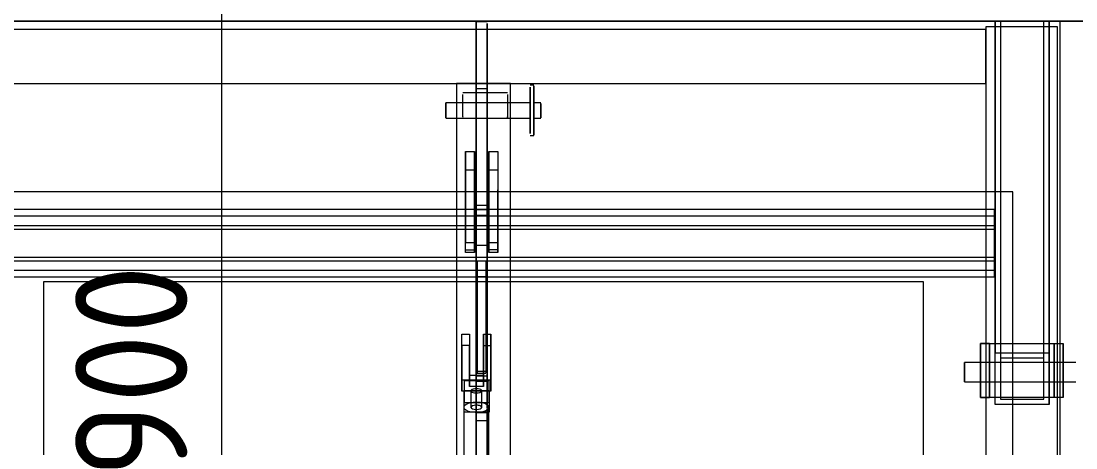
# Model space of a CAD drawing. Header units: millimetres. Extents: x 855 to 80408, y -1987 to 27400.
# Drawn here: x 57027 to 57614, y 6819 to 7056 of the extents above; entities that cross this region are included whole.
import ezdxf

# ---------------------------------------------------------------- set-up
doc = ezdxf.new("R2010")
doc.units = ezdxf.units.MM
for name, color, linetype, lineweight in [('0-1', 7, 'Continuous', 9), ('A-ANNO-DIMS', 7, 'Continuous', 9), ('A-ANNO-DIMS-25', 7, 'Continuous', 9), ('I-WALL', 7, 'Continuous', 9)]:
    doc.layers.add(name, color=color, linetype=linetype, lineweight=lineweight)
for name, color, linetype, lineweight, true_color in [('I-FURN-103', 7, 'Continuous', 9, 0xececec), ('I-FURN-19', 7, 'Continuous', 9, 0xe9e9e9), ('I-FURN-20', 7, 'Continuous', 9, 0xefefef), ('I-FURN-21', 7, 'Continuous', 9, 0xf8f8f8), ('I-FURN-22', 7, 'Continuous', 9, 0xf3f3f3), ('I-FURN-23', 7, 'Continuous', 9, 0xd9d9d9), ('I-FURN-24', 7, 'Continuous', 9, 0xc9c9c9), ('I-FURN-25', 7, 'Continuous', 9, 0xb3b3b3), ('I-FURN-26', 7, 'Continuous', 9, 0xe0e0e0), ('I-FURN-38', 7, 'Continuous', 9, 0xfafafa), ('I-FURN-4', 7, 'Continuous', 9, 0xc0c0c0), ('I-FURN-40', 7, 'Continuous', 9, 0xe4e4e4), ('I-FURN-41', 7, 'Continuous', 9, 0xf6f6f6), ('I-FURN-58', 7, 'Continuous', 9, 0x939393), ('I-FURN-9', 7, 'Continuous', 9, 0xd3d3d3)]:
    doc.layers.add(name, color=color, linetype=linetype, lineweight=lineweight, true_color=true_color)
doc.styles.add('ISOCPEUR_2', font='isocpeur.ttf', dxfattribs={"width": 0.9, "height": 62.5})
doc.dimstyles.new('ISO-2_5_0_9К_БОЛЬШОЙ_1', dxfattribs={"dimscale": 304.8, "dimtxt": 62.248823, "dimasz": 0.123031, "dimexe": 0.098425, "dimexo": 0.246063, "dimgap": 0, "dimtad": 1, "dimdec": 0, "dimrnd": 10, "dimzin": 0, "dimdsep": 46, "dimtxsty": 'ISOCPEUR_2', "dimblk1": 'OBLIQUE', "dimblk2": 'OBLIQUE', "dimsah": 1, "dimcen": 0.09, "dimdle": 0.098425, "dimazin": 0, "dimtfac": 1, "dimtdec": 4, "dimtix": 1, "dimtmove": 0, "dimatfit": 3, "dimfxl": 1, "dimtvp": 1, "dimtolj": 1, "dimtzin": 0, "dimarcsym": 2})

# ---------------------------------------------------------------- blocks, each defined once
blk = doc.blocks.new('Sports-Recreation_Goals-Nets_Unisport_Upward-Hinged-Practice-Basketball-Goall - 5_13-V46-Развертка 2_19-3')
at = {"layer": '0-1'}
for p, q in [((-48458.42, 7055.95), (-48464.42, 7055.95)), ((-48432.42, 7020.65), (-48434.42, 7020.65)), ((-48464.42, 7016.34), (-48471.97, 7016.34)), ((-48458.42, 7016.34), (-48464.42, 7016.34)), ((-48446.97, 7016.34), (-48458.42, 7016.34)), ((-48475.42, 7010.85), (-48481.5, 7010.85)), ((-48472.1, 7010.85), (-48475.42, 7010.85)), ((-48464.42, 7010.85), (-48471.97, 7010.85)), ((-48458.42, 7010.85), (-48464.42, 7010.85)), ((-48446.97, 7010.85), (-48458.42, 7010.85)), ((-48445.42, 7010.85), (-48446.97, 7010.85)), ((-48434.42, 7010.85), (-48445.42, 7010.85)), ((-48428.5, 7010.85), (-48432.42, 7010.85)), ((-48481.5, 7002.32), (-48475.42, 7002.32)), ((-48475.42, 7002.32), (-48464.42, 7002.32)), ((-48471.97, 7002.34), (-48464.42, 7002.34)), ((-48464.42, 7002.34), (-48458.42, 7002.34)), ((-48464.42, 7002.32), (-48458.42, 7002.32)), ((-48458.42, 7002.34), (-48446.97, 7002.34)), ((-48458.42, 7002.32), (-48445.42, 7002.32)), ((-48445.42, 7002.32), (-48434.42, 7002.32)), ((-48432.42, 7002.32), (-48428.5, 7002.32)), ((-48434.42, 6992.65), (-48432.42, 6992.65)), ((-48470.42, 6932.98), (-48465.42, 6932.98)), ((-48457.42, 6932.98), (-48452.42, 6932.98)), ((-48183.33, 6866.19), (-48192.35, 6866.19)), ((-48178.39, 6866.19), (-48183.33, 6866.19)), ((-48175.18, 6866.19), (-48178.39, 6866.19)), ((-48165.42, 6866.19), (-48175.18, 6866.19)), ((-48145.18, 6866.19), (-48165.42, 6866.19)), ((-48142.27, 6866.19), (-48145.18, 6866.19)), ((-48137.33, 6866.19), (-48142.27, 6866.19)), ((-48130.23, 6866.19), (-48137.33, 6866.19)), ((-48463.92, 6860.32), (-48460.51, 6860.32)), ((-48460.51, 6860.32), (-48459.17, 6860.32)), ((-48192.35, 6855.41), (-48183.33, 6855.41)), ((-48183.33, 6855.41), (-48178.39, 6855.41)), ((-48178.39, 6855.41), (-48175.18, 6855.41)), ((-48175.18, 6855.41), (-48165.42, 6855.41)), ((-48165.42, 6855.41), (-48145.18, 6855.41)), ((-48145.18, 6855.41), (-48142.27, 6855.41)), ((-48142.27, 6855.41), (-48137.33, 6855.41)), ((-48137.33, 6855.41), (-48130.23, 6855.41)), ((-48467.42, 6850.18), (-48467.42, 6841.22)), ((-48461.42, 6841.22), (-48461.42, 6850.18)), ((-48471.42, 6841.22), (-48471.42, 6674.33)), ((-48457.42, 6838.58), (-48457.42, 6841.22)), ((-48457.42, 6674.33), (-48457.42, 6838.58))]:
    blk.add_line(p, q, dxfattribs=at)
at = {"layer": 'I-FURN-103'}
for p, q in [((-48470.42, 6947.62), (-48470.42, 6943.62)), ((-48470.42, 6943.2), (-48470.42, 6944.04)), ((-48465.42, 6943.71), (-48465.42, 6947.62)), ((-48465.42, 6944.04), (-48465.42, 6942.91)), ((-48457.42, 6947.62), (-48457.42, 6943.62)), ((-48457.42, 6943.2), (-48457.42, 6944.04)), ((-48452.42, 6943.71), (-48452.42, 6947.62)), ((-48452.42, 6944.04), (-48452.42, 6942.91))]:
    blk.add_line(p, q, dxfattribs=at)
at = {"layer": 'I-FURN-19'}
for p, q in [((-48148.18, 7053.15), (-48172.18, 7053.15)), ((-48464.42, 7016.15), (-48464.42, 7023.15)), ((-48458.42, 7021.65), (-48464.42, 7021.65)), ((-48464.42, 7021.65), (-48458.42, 7021.65)), ((-48458.42, 7023.15), (-48458.42, 7016.05)), ((-48464.42, 7016.04), (-48464.42, 7002.55)), ((-48458.42, 7003.1), (-48458.42, 7016.05)), ((-48464.42, 7003.82), (-48464.42, 7010.31)), ((-48458.42, 7010.09), (-48458.42, 7004.03)), ((-48434.42, 7008.3), (-48434.42, 7010.4)), ((-48434.42, 7008.89), (-48434.42, 7010.35)), ((-48434.42, 7005.04), (-48434.42, 7008.15)), ((-48432.42, 7008.89), (-48432.42, 7010.54)), ((-48432.42, 7010.52), (-48432.42, 7008.3)), ((-48432.42, 7008.15), (-48432.42, 7005.04)), ((-48464.42, 6961.33), (-48464.42, 7002.55)), ((-48458.42, 7002.62), (-48458.42, 7002.95)), ((-48458.42, 7002.62), (-48458.42, 6961.33)), ((-48434.42, 7002.68), (-48434.42, 7004.83)), ((-48434.42, 7002.57), (-48434.42, 7004.41)), ((-48432.42, 7004.83), (-48432.42, 7002.68)), ((-48432.42, 7004.41), (-48432.42, 7002.57)), ((-48464.42, 6861.33), (-48464.42, 6911.33)), ((-48458.42, 6911.33), (-48458.42, 6882.06)), ((-48460.51, 6875.77), (-48460.51, 6882.06)), ((-48458.92, 6882.06), (-48458.92, 6875.92)), ((-48458.42, 6882.06), (-48458.42, 6850.69)), ((-48458.42, 6858.8), (-48458.42, 6882.06)), ((-48463.92, 6871.13), (-48463.92, 6874.6)), ((-48460.51, 6875), (-48460.51, 6875.75)), ((-48458.92, 6875.75), (-48458.92, 6874.6)), ((-48458.92, 6872.52), (-48458.92, 6874.79)), ((-48458.92, 6874.79), (-48458.92, 6871.8)), ((-48165.42, 6876.7), (-48148.18, 6876.7)), ((-48148.18, 6876.7), (-48145.18, 6876.7)), ((-48463.92, 6866.41), (-48463.92, 6870.88)), ((-48458.92, 6869.28), (-48458.92, 6872.52)), ((-48458.92, 6868.56), (-48458.92, 6871.8)), ((-48458.92, 6869.28), (-48458.92, 6866.78)), ((-48458.92, 6866.48), (-48458.92, 6868.23)), ((-48165.42, 6871.54), (-48148.18, 6871.54)), ((-48464.42, 6859.08), (-48464.42, 6861.33)), ((-48464.42, 6861.33), (-48463.92, 6861.33)), ((-48464.42, 6861.33), (-48464.42, 6859.08)), ((-48463.92, 6866.36), (-48463.92, 6866.78)), ((-48460.51, 6860.71), (-48460.51, 6866.35)), ((-48458.92, 6866.29), (-48458.92, 6866.48)), ((-48458.92, 6866.41), (-48458.92, 6860.38)), ((-48148.18, 6855.49), (-48148.18, 6865.82)), ((-48145.18, 6865.86), (-48145.18, 6857.41)), ((-48142.27, 6865.9), (-48142.27, 6855.69)), ((-48140.42, 6855.51), (-48140.42, 6865.93)), ((-48137.33, 6855.51), (-48137.33, 6865.98)), ((-48464.42, 6851.6), (-48464.42, 6859.08)), ((-48464.42, 6858.8), (-48458.42, 6858.8)), ((-48464.42, 6858.8), (-48464.42, 6855.59)), ((-48458.42, 6855.59), (-48464.42, 6855.59)), ((-48464.42, 6855.59), (-48464.42, 6851.6)), ((-48458.42, 6855.59), (-48458.42, 6858.8)), ((-48458.42, 6850.69), (-48458.42, 6855.59)), ((-48145.18, 6857.21), (-48145.18, 6855.65)), ((-48464.42, 6851.6), (-48464.42, 6850.9)), ((-48464.42, 6850.18), (-48464.42, 6849.23)), ((-48458.42, 6850.18), (-48458.42, 6850.69)), ((-48458.42, 6842.18), (-48458.42, 6850.18)), ((-48458.42, 6850.18), (-48458.42, 6842.18)), ((-48457.22, 6850.18), (-48457.22, 6850.69)), ((-48467.29, 6843.86), (-48461.59, 6843.86)), ((-48145.18, 6846.7), (-48165.42, 6846.7)), ((-48464.42, 6838.46), (-48464.42, 6679.93)), ((-48458.42, 6838.18), (-48464.37, 6838.18)), ((-48458.42, 6841.4), (-48458.42, 6842.18)), ((-48458.42, 6840.55), (-48458.42, 6841.05)), ((-48458.42, 6838.58), (-48458.42, 6840.27)), ((-48458.42, 6838.18), (-48458.42, 6838.58)), ((-48458.42, 6838.58), (-48458.42, 6833.96)), ((-48458.42, 6833.96), (-48458.42, 6838.18)), ((-48464.42, 6833.96), (-48458.42, 6833.96)), ((-48458.42, 6833.96), (-48458.42, 6679.34))]:
    blk.add_line(p, q, dxfattribs=at)
for centre, major_axis, start_param, end_param in [((-48464.42, 6850.41), (3, 0), 2.773164, 3.141593), ((-48464.42, 6850.41), (3, 0), 3.141593, 3.44735), ((-48464.42, 6850.41), (3, 0), 0, 0.260519), ((-48464.42, 6841.22), (7, 0), 1.570796, 2.061718), ((-48464.42, 6841.22), (-7, 0), 4.26756, 4.712389), ((-48464.42, 6841.22), (3, 0), 1.624111, 3.141593), ((-48464.42, 6841.22), (3, 0), 0.785398, 1.512448), ((-48464.42, 6841.22), (3, 0), 0, 0.785398)]:
    blk.add_ellipse(centre, major_axis=major_axis, ratio=0.394708, start_param=start_param, end_param=end_param, dxfattribs=at)
at = {"layer": 'I-FURN-20'}
for p, q in [((-48464.42, 7002.55), (-48464.42, 7016.04)), ((-48458.42, 7016.05), (-48458.42, 7003.1)), ((-48458.42, 7002.95), (-48458.42, 7002.62)), ((-48458.42, 6882.06), (-48458.42, 6861.33)), ((-48460.51, 6869.29), (-48460.51, 6874.73)), ((-48458.92, 6874.6), (-48458.92, 6871.13)), ((-48165.42, 6876.7), (-48148.18, 6876.7)), ((-48460.51, 6868.32), (-48460.51, 6869.28)), ((-48460.51, 6866.42), (-48460.51, 6868.05)), ((-48458.92, 6870.88), (-48458.92, 6866.41)), ((-48464.42, 6859.08), (-48464.42, 6861.33)), ((-48463.92, 6861.33), (-48460.77, 6861.33)), ((-48458.92, 6866.78), (-48458.92, 6866.36)), ((-48458.92, 6861.33), (-48458.42, 6861.33)), ((-48458.42, 6861.33), (-48458.42, 6858.8)), ((-48458.42, 6858.8), (-48458.42, 6861.33)), ((-48464.42, 6851.6), (-48464.42, 6858.8)), ((-48458.42, 6858.8), (-48458.42, 6850.69)), ((-48464.42, 6851.6), (-48464.42, 6850.9)), ((-48464.42, 6850.9), (-48464.42, 6851.6)), ((-48464.42, 6850.69), (-48464.42, 6850.18)), ((-48464.42, 6850.18), (-48464.42, 6849.23)), ((-48464.42, 6849.23), (-48464.42, 6850.18)), ((-48458.42, 6850.18), (-48458.42, 6850.69)), ((-48458.42, 6850.69), (-48458.42, 6850.18)), ((-48458.42, 6850.18), (-48458.42, 6842.18)), ((-48464.42, 6849.23), (-48464.42, 6843.99)), ((-48464.42, 6842.34), (-48464.42, 6838.58)), ((-48464.42, 6833.96), (-48464.42, 6838.46)), ((-48464.42, 6838.18), (-48464.42, 6833.96)), ((-48458.42, 6841.4), (-48458.42, 6842.18)), ((-48458.42, 6842.18), (-48458.42, 6841.4)), ((-48458.42, 6840.55), (-48458.42, 6841.05)), ((-48458.42, 6841.05), (-48458.42, 6840.55)), ((-48458.42, 6838.58), (-48458.42, 6840.27)), ((-48458.42, 6840.27), (-48458.42, 6838.58)), ((-48458.42, 6838.58), (-48458.42, 6833.96)), ((-48464.42, 6679.93), (-48464.42, 6833.96))]:
    blk.add_line(p, q, dxfattribs=at)
at = {"layer": 'I-FURN-21'}
for p, q in [((-48464.42, 6843.99), (-48464.42, 6842.41)), ((-48464.42, 6842.41), (-48464.42, 6843.99))]:
    blk.add_line(p, q, dxfattribs=at)
at = {"layer": 'I-FURN-22'}
for p, q in [((-48460.51, 6861.33), (-48458.99, 6861.33)), ((-48458.42, 6861.33), (-48458.42, 6858.8)), ((-48464.42, 6850.9), (-48464.42, 6851.6)), ((-48464.42, 6850.69), (-48464.42, 6850.18)), ((-48464.42, 6850.18), (-48464.42, 6850.69)), ((-48464.42, 6849.23), (-48464.42, 6850.18)), ((-48458.42, 6850.69), (-48458.42, 6850.18)), ((-48464.42, 6849.23), (-48464.42, 6843.99)), ((-48464.42, 6843.99), (-48464.42, 6849.23)), ((-48464.42, 6842.34), (-48464.42, 6838.58)), ((-48464.42, 6838.58), (-48464.42, 6842.34)), ((-48464.42, 6833.96), (-48464.42, 6838.18)), ((-48458.42, 6842.18), (-48458.42, 6841.4)), ((-48458.42, 6841.05), (-48458.42, 6840.55)), ((-48458.42, 6840.27), (-48458.42, 6838.58))]:
    blk.add_line(p, q, dxfattribs=at)
at = {"layer": 'I-FURN-23'}
for p, q in [((-48470.42, 6953.23), (-48470.42, 6953.23)), ((-48470.42, 6952.16), (-48470.42, 6949.53)), ((-48470.42, 6947.47), (-48470.42, 6949.93)), ((-48470.42, 6949.53), (-48470.42, 6947.63)), ((-48465.42, 6953.23), (-48465.42, 6953.23)), ((-48465.42, 6949.53), (-48465.42, 6952.16)), ((-48465.42, 6949.93), (-48465.42, 6947.47)), ((-48465.42, 6947.63), (-48465.42, 6949.53)), ((-48464.42, 6951.4), (-48464.42, 6953.78)), ((-48464.42, 6947.64), (-48464.42, 6951.26)), ((-48458.42, 6953.78), (-48458.42, 6951.4)), ((-48458.42, 6951.26), (-48458.42, 6947.64)), ((-48457.42, 6953.23), (-48457.42, 6953.23)), ((-48457.42, 6952.16), (-48457.42, 6949.53)), ((-48457.42, 6947.47), (-48457.42, 6949.93)), ((-48457.42, 6949.53), (-48457.42, 6947.63)), ((-48452.42, 6953.23), (-48452.42, 6953.23)), ((-48452.42, 6949.53), (-48452.42, 6952.16)), ((-48452.42, 6949.93), (-48452.42, 6947.47)), ((-48452.42, 6947.63), (-48452.42, 6949.53)), ((-48470.42, 6947.64), (-48470.42, 6933.65)), ((-48465.42, 6947.64), (-48465.42, 6933.65)), ((-48464.42, 6917.62), (-48464.42, 6947.64)), ((-48464.42, 6947.64), (-48464.42, 6931.4)), ((-48458.42, 6947.64), (-48458.42, 6917.62)), ((-48458.42, 6931.4), (-48458.42, 6947.64)), ((-48457.42, 6933.74), (-48457.42, 6947.64)), ((-48452.42, 6947.64), (-48452.42, 6933.65)), ((-48470.42, 6942.52), (-48465.42, 6942.52)), ((-48457.42, 6942.52), (-48452.42, 6942.52)), ((-48470.42, 6932.98), (-48470.42, 6933.65)), ((-48470.42, 6933.04), (-48470.42, 6932.98)), ((-48465.42, 6933.65), (-48465.42, 6932.98)), ((-48465.42, 6932.98), (-48465.42, 6933.04)), ((-48457.42, 6932.98), (-48457.42, 6933.65)), ((-48457.42, 6933.04), (-48457.42, 6932.98)), ((-48452.42, 6933.65), (-48452.42, 6932.98)), ((-48452.42, 6932.98), (-48452.42, 6933.04)), ((-48458.42, 6931.4), (-48464.42, 6931.4)), ((-48464.42, 6931.4), (-48464.42, 6917.62)), ((-48458.42, 6917.62), (-48458.42, 6931.4)), ((-48464.42, 6913.87), (-48464.42, 6917.62)), ((-48458.42, 6917.62), (-48458.42, 6913.87)), ((-48172.18, 6876.7), (-48165.42, 6876.7))]:
    blk.add_line(p, q, dxfattribs=at)
at = {"layer": 'I-FURN-24'}
for p, q in [((-48464.42, 6953.78), (-48464.42, 6961.33)), ((-48458.42, 6961.33), (-48458.42, 6953.78)), ((-48470.42, 6953.3), (-48470.42, 6951.65)), ((-48470.42, 6952.32), (-48470.42, 6953.23)), ((-48470.42, 6951.4), (-48470.42, 6947.64)), ((-48465.42, 6951.65), (-48465.42, 6953.3)), ((-48465.42, 6953.23), (-48465.42, 6952.32)), ((-48465.42, 6951.4), (-48465.42, 6947.64)), ((-48464.42, 6951.4), (-48464.42, 6953.78)), ((-48464.42, 6953.78), (-48464.42, 6951.4)), ((-48464.42, 6947.64), (-48464.42, 6951.4)), ((-48458.42, 6951.26), (-48464.42, 6951.26)), ((-48464.42, 6951.26), (-48464.42, 6948.04)), ((-48464.31, 6953.78), (-48458.53, 6953.78)), ((-48458.42, 6953.78), (-48458.42, 6951.4)), ((-48458.42, 6951.4), (-48458.42, 6953.78)), ((-48458.42, 6951.4), (-48458.42, 6947.64)), ((-48458.42, 6948.04), (-48458.42, 6951.26)), ((-48457.42, 6953.3), (-48457.42, 6951.65)), ((-48457.42, 6952.32), (-48457.42, 6953.23)), ((-48457.42, 6947.64), (-48457.42, 6951.4)), ((-48452.42, 6951.65), (-48452.42, 6953.3)), ((-48452.42, 6953.23), (-48452.42, 6952.32)), ((-48452.42, 6951.4), (-48452.42, 6947.64)), ((-48475.42, 6947.64), (-48475.42, 6917.62)), ((-48465.42, 6947.64), (-48470.42, 6947.64)), ((-48464.42, 6948.04), (-48464.42, 6947.64)), ((-48458.42, 6948.04), (-48464.42, 6948.04)), ((-48464.42, 6947.64), (-48464.42, 6917.62)), ((-48458.42, 6947.64), (-48458.42, 6948.04)), ((-48458.42, 6917.62), (-48458.42, 6947.64)), ((-48452.42, 6947.64), (-48457.42, 6947.64)), ((-48445.42, 6917.62), (-48445.42, 6947.64)), ((-48180.42, 6947.64), (-48180.42, 6917.62)), ((-48175.53, 6947.64), (-48175.53, 6942.52)), ((-48745.18, 6942.52), (-48470.42, 6942.52)), ((-48470.42, 6940.54), (-48465.42, 6940.54)), ((-48465.42, 6942.52), (-48457.42, 6942.52)), ((-48457.42, 6940.54), (-48452.42, 6940.54)), ((-48452.42, 6942.52), (-48175.53, 6942.52)), ((-48175.53, 6942.52), (-48175.53, 6917.62)), ((-48464.42, 6913.87), (-48464.42, 6917.62)), ((-48464.42, 6917.62), (-48464.42, 6913.87)), ((-48463.92, 6917.62), (-48458.92, 6917.62)), ((-48458.42, 6917.62), (-48458.42, 6913.87)), ((-48458.42, 6913.87), (-48458.42, 6917.62)), ((-48464.42, 6911.33), (-48464.42, 6913.87)), ((-48458.42, 6913.87), (-48458.42, 6911.33)), ((-48175.18, 6876.7), (-48172.18, 6876.7)), ((-48172.18, 6876.7), (-48165.42, 6876.7)), ((-48172.18, 6871.54), (-48165.42, 6871.54)), ((-48183.33, 6855.48), (-48183.33, 6866.11)), ((-48180.42, 6866.12), (-48180.42, 6855.47)), ((-48178.39, 6866.13), (-48178.39, 6857.21)), ((-48175.18, 6855.45), (-48175.18, 6866.14)), ((-48172.18, 6866.16), (-48172.18, 6864.89)), ((-48172.18, 6864.71), (-48172.18, 6855.44)), ((-48178.39, 6857.04), (-48178.39, 6855.46)), ((-48165.42, 6846.7), (-48175.18, 6846.7))]:
    blk.add_line(p, q, dxfattribs=at)
at = {"layer": 'I-FURN-25'}
for p, q in [((-48470.42, 6961.56), (-48470.42, 6959.52)), ((-48465.42, 6959.52), (-48465.42, 6961.56)), ((-48464.42, 6951.4), (-48464.42, 6961.33)), ((-48464.42, 6961.33), (-48464.42, 6951.4)), ((-48458.42, 6961.33), (-48458.42, 6951.4)), ((-48458.42, 6951.4), (-48458.42, 6961.33)), ((-48457.42, 6961.56), (-48457.42, 6953.3)), ((-48452.42, 6953.3), (-48452.42, 6961.56)), ((-48175.18, 6961.33), (-48175.18, 6871.54)), ((-48172.18, 6961.33), (-48172.18, 6868.68)), ((-48172.18, 6961.33), (-48172.18, 6845.75)), ((-48470.42, 6959.52), (-48470.42, 6953.3)), ((-48465.42, 6954.97), (-48465.42, 6959.52)), ((-48475.42, 6951.4), (-48475.42, 6947.64)), ((-48470.42, 6953.23), (-48470.42, 6952.16)), ((-48465.42, 6951.4), (-48470.42, 6951.4)), ((-48465.42, 6951.4), (-48470.42, 6951.4)), ((-48470.42, 6927.51), (-48470.42, 6951.4)), ((-48465.42, 6953.3), (-48465.42, 6954.97)), ((-48465.42, 6952.16), (-48465.42, 6953.23)), ((-48465.42, 6927.51), (-48465.42, 6951.4)), ((-48464.42, 6951.4), (-48464.42, 6947.64)), ((-48458.42, 6947.64), (-48458.42, 6951.4)), ((-48457.42, 6953.23), (-48457.42, 6952.16)), ((-48452.42, 6951.4), (-48457.42, 6951.4)), ((-48457.42, 6951.4), (-48457.42, 6927.51)), ((-48452.42, 6951.4), (-48457.42, 6951.4)), ((-48452.42, 6952.16), (-48452.42, 6953.23)), ((-48452.42, 6927.51), (-48452.42, 6951.4)), ((-48445.42, 6947.64), (-48445.42, 6951.4)), ((-48180.42, 6951.4), (-48180.42, 6947.64)), ((-48175.53, 6951.21), (-48175.53, 6947.64)), ((-48470.42, 6947.64), (-48745.18, 6947.64)), ((-48457.42, 6947.64), (-48465.42, 6947.64)), ((-48175.53, 6947.64), (-48452.42, 6947.64)), ((-48175.53, 6940.54), (-48175.53, 6947.64)), ((-48175.53, 6947.64), (-48175.53, 6924.72)), ((-48745.18, 6940.54), (-48470.42, 6940.54)), ((-48465.42, 6940.54), (-48457.42, 6940.54)), ((-48452.42, 6940.54), (-48175.53, 6940.54)), ((-48175.53, 6917.62), (-48175.53, 6940.54)), ((-48175.53, 6924.72), (-48745.18, 6924.72)), ((-48463.92, 6913.87), (-48463.92, 6922.74)), ((-48458.92, 6922.74), (-48458.92, 6913.87)), ((-48175.53, 6924.72), (-48175.53, 6917.62)), ((-48745.18, 6917.62), (-48463.92, 6917.62)), ((-48475.42, 6917.62), (-48475.42, 6913.87)), ((-48464.42, 6917.62), (-48464.42, 6913.87)), ((-48458.92, 6917.62), (-48175.53, 6917.62)), ((-48458.42, 6913.87), (-48458.42, 6917.62)), ((-48445.42, 6913.87), (-48445.42, 6917.62)), ((-48180.42, 6917.62), (-48180.42, 6913.87)), ((-48175.53, 6917.62), (-48175.53, 6913.87)), ((-48464.42, 6911.33), (-48464.42, 6913.87)), ((-48464.42, 6913.87), (-48464.42, 6911.33)), ((-48458.92, 6913.87), (-48463.92, 6913.87)), ((-48463.92, 6911.33), (-48463.92, 6913.87)), ((-48463.92, 6913.87), (-48458.92, 6913.87)), ((-48458.92, 6913.87), (-48458.92, 6911.33)), ((-48458.42, 6913.87), (-48458.42, 6911.33)), ((-48458.42, 6911.33), (-48458.42, 6913.87)), ((-48183.33, 6866.11), (-48183.33, 6876.7)), ((-48183.33, 6876.7), (-48175.18, 6876.7)), ((-48180.42, 6876.7), (-48180.42, 6866.12)), ((-48178.39, 6876.7), (-48178.39, 6866.13)), ((-48175.18, 6876.7), (-48172.18, 6876.7)), ((-48175.18, 6871.54), (-48172.18, 6871.54)), ((-48175.18, 6866.14), (-48175.18, 6871.54)), ((-48165.42, 6868.68), (-48172.18, 6868.68)), ((-48172.18, 6868.68), (-48172.18, 6866.16)), ((-48192.35, 6866.18), (-48192.35, 6864.38)), ((-48192.35, 6864.38), (-48192.35, 6859.1)), ((-48192.35, 6859.1), (-48192.35, 6855.52)), ((-48183.33, 6846.7), (-48183.33, 6855.48)), ((-48180.42, 6855.47), (-48180.42, 6846.7)), ((-48178.39, 6855.46), (-48178.39, 6846.7)), ((-48175.18, 6842.88), (-48175.18, 6855.45)), ((-48172.18, 6855.44), (-48172.18, 6845.75)), ((-48175.18, 6846.7), (-48183.33, 6846.7)), ((-48165.42, 6846.7), (-48175.18, 6846.7)), ((-48172.18, 6845.75), (-48165.42, 6845.75))]:
    blk.add_line(p, q, dxfattribs=at)
at = {"layer": 'I-FURN-26'}
for p, q in [((-47910.44, 7056.35), (-49010.4, 7056.35)), ((-48175.18, 7056.35), (-48175.18, 6961.33)), ((-48172.18, 7056.35), (-48172.18, 6961.33)), ((-48172.18, 7056.35), (-48172.18, 6961.33)), ((-48148.18, 6868.68), (-48148.18, 7056.35)), ((-48148.18, 6845.75), (-48148.18, 7056.35)), ((-48145.18, 7056.35), (-48145.18, 6871.54)), ((-48464.42, 7048.75), (-48464.42, 7055.02)), ((-48458.42, 7051.65), (-48464.42, 7051.65)), ((-48458.42, 7055.02), (-48458.42, 7048.75)), ((-48172.18, 7053.15), (-48175.18, 7053.15)), ((-48145.18, 7053.15), (-48148.18, 7053.15)), ((-48464.42, 7023.15), (-48464.42, 7048.75)), ((-48458.42, 7048.75), (-48458.42, 7023.15)), ((-48464.42, 7015.48), (-48464.42, 7019.89)), ((-48464.42, 7019.89), (-48464.42, 7016.15)), ((-48458.42, 7019.89), (-48458.42, 7015.48)), ((-48458.42, 7016.05), (-48458.42, 7019.89)), ((-48432.42, 7010.54), (-48432.42, 7020.38)), ((-48471.97, 7002.87), (-48471.97, 7015.57)), ((-48464.42, 7010.31), (-48464.42, 7015.48)), ((-48458.42, 7015.48), (-48458.42, 7010.09)), ((-48446.97, 7015.57), (-48446.97, 7002.87)), ((-48434.42, 7010.61), (-48434.42, 7019.58)), ((-48481.5, 7010.52), (-48481.5, 7008.3)), ((-48481.5, 7008.15), (-48481.5, 7005.04)), ((-48434.42, 7010.56), (-48434.42, 7010.5)), ((-48434.42, 7010.37), (-48434.42, 7002.56)), ((-48432.42, 7010.5), (-48432.42, 7010.56)), ((-48432.42, 7002.56), (-48432.42, 7010.5)), ((-48428.5, 7008.3), (-48428.5, 7010.52)), ((-48428.5, 7005.04), (-48428.5, 7008.15)), ((-48481.5, 7004.83), (-48481.5, 7002.68)), ((-48464.42, 6961.33), (-48464.42, 7003.82)), ((-48464.42, 7002.55), (-48464.42, 6961.33)), ((-48458.42, 7004.03), (-48458.42, 6961.33)), ((-48458.42, 6961.33), (-48458.42, 7002.62)), ((-48434.42, 6993.71), (-48434.42, 7002.57)), ((-48432.42, 7002.57), (-48432.42, 6992.92)), ((-48428.5, 7002.68), (-48428.5, 7004.83)), ((-48470.42, 6983.73), (-48470.42, 6962.31)), ((-48465.42, 6962.31), (-48465.42, 6983.73)), ((-48457.42, 6983.73), (-48457.42, 6962.31)), ((-48452.42, 6983.73), (-48452.42, 6962.31)), ((-48470.42, 6962.31), (-48470.42, 6961.56)), ((-48465.42, 6961.56), (-48465.42, 6962.31)), ((-48457.42, 6962.31), (-48457.42, 6961.56)), ((-48452.42, 6961.56), (-48452.42, 6962.31)), ((-48464.42, 6859.08), (-48464.42, 6911.33)), ((-48464.42, 6911.33), (-48464.42, 6859.08)), ((-48463.92, 6874.6), (-48463.92, 6911.33)), ((-48458.92, 6911.33), (-48458.92, 6882.06)), ((-48458.42, 6911.33), (-48458.42, 6882.06)), ((-48458.42, 6882.06), (-48458.42, 6911.33)), ((-48472.42, 6856.49), (-48472.42, 6882.06)), ((-48468.32, 6882.06), (-48468.32, 6859.08)), ((-48460.51, 6882.06), (-48458.92, 6882.06)), ((-48460.51, 6882.06), (-48460.51, 6875.77)), ((-48458.42, 6850.69), (-48458.42, 6882.06)), ((-48456.42, 6882.06), (-48456.42, 6856.49)), ((-48460.51, 6875.75), (-48459.17, 6875.75)), ((-48460.51, 6875.75), (-48460.51, 6862.22)), ((-48148.18, 6876.7), (-48145.18, 6876.7)), ((-48145.18, 6876.7), (-48137.33, 6876.7)), ((-48142.27, 6876.7), (-48142.27, 6866.09)), ((-48140.42, 6866.09), (-48140.42, 6876.7)), ((-48137.33, 6866.08), (-48137.33, 6876.7)), ((-48463.92, 6871.8), (-48463.92, 6869.28)), ((-48463.92, 6871.8), (-48463.92, 6868.56)), ((-48463.92, 6866.78), (-48463.92, 6869.28)), ((-48463.92, 6868.23), (-48463.92, 6866.29)), ((-48148.18, 6868.68), (-48165.42, 6868.68)), ((-48148.18, 6871.54), (-48145.18, 6871.54)), ((-48148.18, 6866.1), (-48148.18, 6868.68)), ((-48145.18, 6871.54), (-48145.18, 6866.09)), ((-48463.92, 6860.38), (-48463.92, 6866.41)), ((-48458.92, 6860.38), (-48458.92, 6861.92)), ((-48472.42, 6850.18), (-48472.42, 6856.49)), ((-48472.42, 6856.49), (-48456.42, 6856.49)), ((-48457.22, 6855.97), (-48471.14, 6855.97)), ((-48471.14, 6855.97), (-48471.14, 6850.69)), ((-48471.14, 6855.97), (-48471.14, 6850.69)), ((-48468.32, 6859.08), (-48468.32, 6852.77)), ((-48464.42, 6859.08), (-48464.42, 6851.6)), ((-48460.51, 6859.08), (-48460.51, 6860.33)), ((-48460.51, 6852.77), (-48460.51, 6859.08)), ((-48457.22, 6850.69), (-48457.22, 6855.97)), ((-48457.22, 6850.69), (-48457.22, 6855.97)), ((-48456.42, 6856.49), (-48456.42, 6850.18)), ((-48148.18, 6845.75), (-48148.18, 6855.49)), ((-48145.18, 6855.5), (-48145.18, 6842.88)), ((-48142.27, 6855.51), (-48142.27, 6846.7)), ((-48140.42, 6846.7), (-48140.42, 6855.51)), ((-48137.33, 6846.7), (-48137.33, 6855.51)), ((-48471.14, 6850.69), (-48457.22, 6850.69)), ((-48471.14, 6850.18), (-48471.14, 6843.86)), ((-48458.42, 6842.18), (-48458.42, 6850.18)), ((-48457.22, 6850.69), (-48457.22, 6850.18)), ((-48457.22, 6843.86), (-48457.22, 6850.18)), ((-48471.14, 6843.86), (-48467.29, 6843.86)), ((-48471.14, 6838.58), (-48471.14, 6843.86)), ((-48461.59, 6843.86), (-48457.22, 6843.86)), ((-48457.22, 6843.86), (-48457.22, 6838.58)), ((-48145.18, 6846.7), (-48165.42, 6846.7)), ((-48165.42, 6845.75), (-48148.18, 6845.75)), ((-48137.33, 6846.7), (-48145.18, 6846.7)), ((-48458.42, 6679.34), (-48458.42, 6838.58))]:
    blk.add_line(p, q, dxfattribs=at)
for centre, major_axis, start_param, end_param in [((-48464.42, 6850.41), (3, 0), 3.44735, 4.712389), ((-48464.42, 6850.41), (3, 0), 1.570796, 2.773164), ((-48464.42, 6850.41), (3, 0), 0.260519, 1.570796), ((-48464.42, 6850.41), (3, 0), 4.712389, 6.066982), ((-48464.42, 6841.22), (7, 0), 2.061718, 2.984421), ((-48464.42, 6841.22), (7, 0), 0, 1.125967), ((-48464.42, 6841.22), (7, 0), 3.39568, 4.623653), ((-48464.42, 6841.22), (3, 0), 3.141593, 4.712389), ((-48464.42, 6841.22), (3, 0), 4.712389, 6.283185), ((-48464.42, 6841.22), (7, 0), 4.826, 6.283185)]:
    blk.add_ellipse(centre, major_axis=major_axis, ratio=0.394708, start_param=start_param, end_param=end_param, dxfattribs=at)
at = {"layer": 'I-FURN-38'}
blk.add_line((-48464.42, 6842.41), (-48464.42, 6843.99), dxfattribs=at)
at = {"layer": 'I-FURN-4'}
for p, q in [((-48165.42, 6961.33), (-48755.42, 6961.33)), ((-48165.42, 6511.33), (-48165.42, 6961.33)), ((-48705.42, 6561.33), (-48705.42, 6911.33)), ((-48705.42, 6911.33), (-48215.42, 6911.33)), ((-48215.42, 6911.33), (-48215.42, 6561.33))]:
    blk.add_line(p, q, dxfattribs=at)
at = {"layer": 'I-FURN-40'}
for p, q in [((-48470.42, 6949.93), (-48470.42, 6952.12)), ((-48470.42, 6951.47), (-48470.42, 6949.36)), ((-48470.42, 6949.36), (-48470.42, 6947.62)), ((-48465.42, 6952.12), (-48465.42, 6949.93)), ((-48465.42, 6949.36), (-48465.42, 6951.47)), ((-48465.42, 6947.62), (-48465.42, 6949.36)), ((-48457.42, 6949.93), (-48457.42, 6952.12)), ((-48457.42, 6951.47), (-48457.42, 6947.62)), ((-48452.42, 6952.12), (-48452.42, 6949.93)), ((-48452.42, 6949.36), (-48452.42, 6951.47)), ((-48452.42, 6947.62), (-48452.42, 6949.36)), ((-48470.42, 6947.63), (-48470.42, 6946.02)), ((-48470.42, 6944.04), (-48470.42, 6947.47)), ((-48470.42, 6946.02), (-48470.42, 6943.39)), ((-48470.42, 6943.54), (-48470.42, 6934.89)), ((-48465.42, 6946.02), (-48465.42, 6947.63)), ((-48465.42, 6947.47), (-48465.42, 6944.04)), ((-48465.42, 6943.39), (-48465.42, 6946.02)), ((-48464.42, 6917.62), (-48464.42, 6947.64)), ((-48458.42, 6947.64), (-48458.42, 6917.62)), ((-48457.42, 6947.63), (-48457.42, 6943.39)), ((-48457.42, 6944.04), (-48457.42, 6947.47)), ((-48457.42, 6943.54), (-48457.42, 6938.4)), ((-48452.42, 6946.02), (-48452.42, 6947.63)), ((-48452.42, 6947.47), (-48452.42, 6944.04)), ((-48452.42, 6943.39), (-48452.42, 6946.02)), ((-48470.42, 6943.39), (-48470.42, 6942.73)), ((-48470.42, 6942.73), (-48470.42, 6943.2)), ((-48465.42, 6942.91), (-48465.42, 6943.39)), ((-48465.42, 6938.4), (-48465.42, 6943.38)), ((-48465.42, 6934.71), (-48465.42, 6938.4)), ((-48457.42, 6943.39), (-48457.42, 6943.2)), ((-48457.42, 6938.4), (-48457.42, 6933.47)), ((-48452.42, 6942.73), (-48452.42, 6943.39)), ((-48452.42, 6934.71), (-48452.42, 6943.38)), ((-48452.42, 6942.91), (-48452.42, 6942.73)), ((-48470.42, 6934.71), (-48470.42, 6933.13)), ((-48465.42, 6933.13), (-48465.42, 6934.35)), ((-48457.42, 6933.39), (-48457.42, 6933.13)), ((-48452.42, 6933.14), (-48452.42, 6934.71))]:
    blk.add_line(p, q, dxfattribs=at)
at = {"layer": 'I-FURN-41'}
for p, q in [((-48464.42, 6850.18), (-48464.42, 6850.69)), ((-48464.42, 6843.99), (-48464.42, 6849.23)), ((-48464.42, 6843.99), (-48464.42, 6842.41)), ((-48464.42, 6838.58), (-48464.42, 6842.34))]:
    blk.add_line(p, q, dxfattribs=at)
at = {"layer": 'I-FURN-58'}
for p, q in [((-48165.42, 6961.33), (-48755.42, 6961.33)), ((-48475.42, 6961.33), (-48475.42, 6951.4)), ((-48470.42, 6928.99), (-48470.42, 6961.33)), ((-48465.42, 6961.33), (-48465.42, 6928.99)), ((-48464.42, 6961.33), (-48464.42, 6951.4)), ((-48458.42, 6951.4), (-48458.42, 6961.33)), ((-48457.42, 6928.99), (-48457.42, 6961.33)), ((-48452.42, 6961.33), (-48452.42, 6928.99)), ((-48445.42, 6951.4), (-48445.42, 6961.33)), ((-48180.42, 6961.33), (-48180.42, 6951.4)), ((-48175.18, 6842.88), (-48175.18, 6961.33)), ((-48165.42, 6511.33), (-48165.42, 6961.33)), ((-48470.42, 6951.4), (-48745.18, 6951.4)), ((-48457.42, 6951.4), (-48465.42, 6951.4)), ((-48175.53, 6951.4), (-48452.42, 6951.4)), ((-48175.53, 6922.74), (-48175.53, 6951.21)), ((-48470.42, 6927.51), (-48470.42, 6928.99)), ((-48470.42, 6928.99), (-48465.42, 6928.99)), ((-48465.42, 6927.51), (-48470.42, 6927.51)), ((-48465.42, 6928.99), (-48465.42, 6927.51)), ((-48457.42, 6927.51), (-48457.42, 6928.99)), ((-48452.42, 6928.99), (-48457.42, 6928.99)), ((-48452.42, 6927.51), (-48457.42, 6927.51)), ((-48452.42, 6928.99), (-48452.42, 6927.51)), ((-48175.53, 6922.74), (-48745.53, 6922.74)), ((-48458.92, 6922.74), (-48463.92, 6922.74)), ((-48463.92, 6922.74), (-48463.92, 6911.33)), ((-48458.92, 6911.33), (-48458.92, 6922.74)), ((-48175.53, 6913.87), (-48175.53, 6922.74)), ((-48745.53, 6913.87), (-48463.92, 6913.87)), ((-48705.42, 6561.33), (-48705.42, 6911.33)), ((-48705.42, 6911.33), (-48215.42, 6911.33)), ((-48475.42, 6913.87), (-48475.42, 6911.33)), ((-48464.42, 6913.87), (-48464.42, 6911.33)), ((-48458.92, 6913.87), (-48175.53, 6913.87)), ((-48458.42, 6911.33), (-48458.42, 6913.87)), ((-48445.42, 6911.33), (-48445.42, 6913.87)), ((-48215.42, 6911.33), (-48215.42, 6561.33)), ((-48180.42, 6913.87), (-48180.42, 6876.7)), ((-48178.39, 6876.7), (-48183.33, 6876.7)), ((-48183.33, 6876.7), (-48183.33, 6846.7)), ((-48178.39, 6846.7), (-48178.39, 6876.7)), ((-48178.39, 6876.7), (-48175.18, 6876.7)), ((-48192.35, 6857.21), (-48192.35, 6866.19)), ((-48192.35, 6855.52), (-48192.35, 6857.21)), ((-48183.33, 6846.7), (-48178.39, 6846.7)), ((-48180.42, 6846.7), (-48180.42, 6600)), ((-48175.18, 6846.7), (-48178.39, 6846.7)), ((-48165.42, 6842.88), (-48175.18, 6842.88))]:
    blk.add_line(p, q, dxfattribs=at)
at = {"layer": 'I-FURN-9'}
for p, q in [((-49010.4, 7056.35), (-47910.44, 7056.35)), ((-48464.42, 7055.95), (-48464.42, 7054.94)), ((-48464.42, 7055.12), (-48464.42, 7055.95)), ((-48458.42, 7048.32), (-48458.42, 7055.12)), ((-48175.18, 6961.33), (-48175.18, 7056.35)), ((-48145.18, 6842.88), (-48145.18, 7056.35)), ((-48464.42, 7051.65), (-48740.42, 7051.65)), ((-48464.42, 7054.94), (-48464.42, 7048.32)), ((-48180.42, 7051.65), (-48458.42, 7051.65)), ((-48175.18, 7053.15), (-48180.42, 7053.15)), ((-48180.42, 7053.15), (-48180.42, 6961.33)), ((-48180.42, 7021.65), (-48180.42, 7051.65)), ((-48140.42, 7053.15), (-48145.18, 7053.15)), ((-48140.42, 6876.7), (-48140.42, 7053.15)), ((-48464.42, 7048.32), (-48464.42, 7018.68)), ((-48458.42, 7018.68), (-48458.42, 7048.32)), ((-48740.42, 7021.65), (-48464.42, 7021.65)), ((-48464.42, 7021.65), (-48475.42, 7021.65)), ((-48475.42, 7021.65), (-48475.42, 6961.33)), ((-48445.42, 7021.65), (-48458.42, 7021.65)), ((-48458.42, 7021.65), (-48180.42, 7021.65)), ((-48445.42, 6961.33), (-48445.42, 7021.65)), ((-48432.42, 7020.38), (-48432.42, 7006.65)), ((-48471.97, 7003.1), (-48471.97, 7015.57)), ((-48458.42, 7018.68), (-48464.42, 7018.68)), ((-48464.42, 7018.68), (-48464.42, 6961.33)), ((-48458.42, 6961.33), (-48458.42, 7018.68)), ((-48446.97, 7015.57), (-48446.97, 7003.1)), ((-48434.42, 7019.58), (-48434.42, 7012.01)), ((-48434.42, 7019.58), (-48434.42, 7019.58)), ((-48481.5, 7010.85), (-48481.5, 7010.56)), ((-48481.5, 7010.5), (-48481.5, 7010.85)), ((-48481.5, 7002.56), (-48481.5, 7010.5)), ((-48434.42, 7012.01), (-48434.42, 7006.65)), ((-48428.5, 7010.56), (-48428.5, 7010.5)), ((-48428.5, 7010.5), (-48428.5, 7004.88)), ((-48471.97, 7003.1), (-48471.97, 7002.87)), ((-48446.97, 7002.34), (-48446.97, 7003.1)), ((-48446.97, 7002.87), (-48446.97, 7002.34)), ((-48434.42, 7006.65), (-48434.42, 6993.71)), ((-48432.42, 7001.29), (-48432.42, 7006.65)), ((-48428.5, 7004.88), (-48428.5, 7002.56)), ((-48432.42, 6992.92), (-48432.42, 7001.29)), ((-48434.42, 6993.71), (-48434.42, 6993.71)), ((-48470.42, 6973.33), (-48470.42, 6983.73)), ((-48470.42, 6983.73), (-48465.42, 6983.73)), ((-48465.42, 6983.73), (-48465.42, 6973.33)), ((-48457.42, 6973.33), (-48457.42, 6983.73)), ((-48457.42, 6983.73), (-48452.42, 6983.73)), ((-48452.42, 6983.73), (-48452.42, 6973.33)), ((-48470.42, 6961.33), (-48470.42, 6973.33)), ((-48465.42, 6973.33), (-48470.42, 6973.33)), ((-48465.42, 6973.33), (-48465.42, 6961.33)), ((-48457.42, 6961.33), (-48457.42, 6973.33)), ((-48452.42, 6973.33), (-48457.42, 6973.33)), ((-48452.42, 6973.33), (-48452.42, 6961.33)), ((-48475.42, 6911.33), (-48475.42, 6677.66)), ((-48464.42, 6911.33), (-48464.42, 6859.08)), ((-48463.92, 6911.33), (-48463.92, 6879.75)), ((-48458.92, 6879.75), (-48458.92, 6911.33)), ((-48458.42, 6882.06), (-48458.42, 6911.33)), ((-48445.42, 6600), (-48445.42, 6911.33)), ((-48472.42, 6882.06), (-48468.32, 6882.06)), ((-48472.42, 6875.75), (-48472.42, 6882.06)), ((-48468.32, 6882.06), (-48468.32, 6875.75)), ((-48463.92, 6879.75), (-48463.92, 6860.38)), ((-48458.92, 6882.06), (-48456.42, 6882.06)), ((-48458.92, 6861.92), (-48458.92, 6879.75)), ((-48456.42, 6875.75), (-48456.42, 6882.06)), ((-48468.32, 6875.75), (-48472.42, 6875.75)), ((-48472.42, 6875.75), (-48472.42, 6850.18)), ((-48468.32, 6852.77), (-48468.32, 6875.75)), ((-48458.92, 6875.75), (-48456.42, 6875.75)), ((-48456.42, 6850.18), (-48456.42, 6875.75)), ((-48145.18, 6876.7), (-48142.27, 6876.7)), ((-48142.27, 6876.7), (-48137.33, 6876.7)), ((-48142.27, 6846.7), (-48142.27, 6876.7)), ((-48137.33, 6876.7), (-48137.33, 6846.7)), ((-48460.51, 6862), (-48460.51, 6852.77)), ((-48468.32, 6859.08), (-48460.51, 6859.08)), ((-48456.42, 6850.18), (-48472.42, 6850.18)), ((-48471.14, 6838.58), (-48471.14, 6850.18)), ((-48460.51, 6852.77), (-48468.32, 6852.77)), ((-48457.22, 6850.18), (-48457.22, 6838.58)), ((-48142.27, 6846.7), (-48145.18, 6846.7)), ((-48137.33, 6846.7), (-48142.27, 6846.7)), ((-48140.42, 6486.34), (-48140.42, 6846.7)), ((-48457.22, 6838.58), (-48471.14, 6838.58)), ((-48145.18, 6842.88), (-48165.42, 6842.88))]:
    blk.add_line(p, q, dxfattribs=at)
for start_param, end_param in [(2.984421, 3.298764), (4.625998, 4.712389), (4.712389, 4.822998)]:
    blk.add_ellipse((-48464.42, 6841.22), major_axis=(7, 0), ratio=0.394708, start_param=start_param, end_param=end_param, dxfattribs=at)
blk = doc.blocks.new('DIMBLOCK33-Развертка 2_19-3')
at = {"layer": 'A-ANNO-DIMS-25'}
for p, q in [((57138.32, 6411.33), (57138.32, 7341.33)), ((57186.8, 7311.33), (57108.32, 7311.33)), ((57138.32, 7311.33), (57186.8, 7311.33)), ((57186.8, 6411.33), (57108.32, 6411.33)), ((57138.32, 6411.33), (57186.8, 6411.33))]:
    blk.add_line(p, q, dxfattribs=at)
at = {"layer": 'A-ANNO-DIMS-25', "lineweight": 20}
for p, q in [((57138.32, 7311.33), (57119.57, 7330.08)), ((57138.32, 7311.33), (57157.07, 7292.58)), ((57138.32, 6411.33), (57119.57, 6430.08)), ((57138.32, 6411.33), (57157.07, 6392.58))]:
    blk.add_line(p, q, dxfattribs=at)
at = {"layer": 'A-ANNO-DIMS-25', "color": 0, "insert": (57056.67, 6802.07), "char_height": 62.5, "width": 142.2146, "attachment_point": 1, "rotation": 90, "line_spacing_factor": 1.149209, "style": 'ISOCPEUR_2'}
blk.add_mtext('900', dxfattribs=at)
blk = doc.blocks.new('_Oblique')
at = {"color": 0, "linetype": 'ByBlock', "lineweight": -2}
blk.add_line((-0.5, -0.5), (0.5, 0.5), dxfattribs=at)

msp = doc.modelspace()

# ---------------------------------------------------------------- linework, layer by layer
at = {"layer": 'I-WALL'}
for p, q in [((57605.67, 6866.08), (57605.67, 7056.35)), ((57605.67, 6486.34), (57605.67, 6865.95))]:
    msp.add_line(p, q, dxfattribs=at)

# ---------------------------------------------------------------- block references
at = {"layer": 'I-FURN-4'}
msp.add_blockref('Sports-Recreation_Goals-Nets_Unisport_Upward-Hinged-Practice-Basketball-Goall - 5_13-V46-Развертка 2_19-3', (105744.67, 0), dxfattribs=at)

# ---------------------------------------------------------------- dimensions: what is measured, and where the dimension line sits
at = {"layer": 'A-ANNO-DIMS'}
dim = msp.add_linear_dim(base=(57138.32, 7311.33), p1=(57111.8, 6411.33), p2=(57111.8, 7311.33), angle=90, dimstyle='ISO-2_5_0_9К_БОЛЬШОЙ_1', override={"dimpost": '<>', "dimfxl": 900.000061}, dxfattribs=at)
dim.commit()
dim.dimension.update_dxf_attribs({"geometry": 'DIMBLOCK33-Развертка 2_19-3', "text_midpoint": (57107.07, 6861.33)})

doc.saveas('drawing.dxf')
